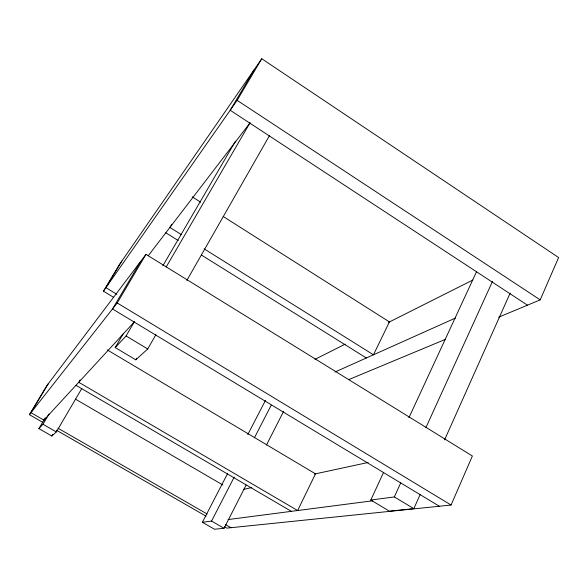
<?xml version="1.0" encoding="UTF-8"?>
<svg xmlns="http://www.w3.org/2000/svg" width="588" height="588" viewBox="0 0 588 588"><rect width="100%" height="100%" fill="white"/><g stroke="black" fill="none" stroke-linecap="round" stroke-linejoin="round"><path stroke-width="0.88" d="M224.454 526.752L226.843 528.127L451.07 505.041L472.37 456.009L145.978 254.369L46.717 385.794L29.4 414.665L42.931 422.441M498.69 317.167L540.203 299.88L558.6 257.537L261.756 58.749L119.268 264.791L103.444 291.178L113.631 297.344M383.486 472.62L370.785 500.043L389.425 511.163L413.842 508.642L420.214 494.39M444.565 439.897L510.119 293.184M370.785 500.043L394.335 496.933L400.803 482.733M425.903 427.616L492.472 281.454M408.888 417.774L476.625 271.516M227.607 473.546L202.375 522.284L214.539 529.251L224.087 528.267L246.107 485.019M266.467 445.035L283.497 411.578M202.375 522.284L211.562 521.071L234.237 477.015M254.391 437.854L271.193 405.22M247.791 434.554L265.453 400.435M123.517 333.264L115.189 347.552L135.769 359.827L147.735 348.963L155.916 334.631M186.822 280.476L269.524 135.541M135.769 359.827L136.681 358.232M162.847 265.798L235.479 141.186M115.189 347.552L126.089 335.976L134.387 321.702M166.198 266.981L250.106 122.649M45.283 417.818L38.889 428.593L51.832 436.009L52.758 434.429M51.832 436.009L56.338 431.923L81.798 388.492M79.218 381.494L80.13 379.936M171.74 224.337L169.917 227.438L181.567 234.73M140.694 261.366L112.506 308.965L439.346 506.246M254.398 69.391L230.195 110.257L527.487 305.179M29.4 414.665L117.218 302.967L145.978 254.369M103.444 291.178L237.14 100.335L261.756 58.749M38.889 428.593L42.983 424.249L49.061 413.989M48.495 383.435L30.966 412.673L44.46 420.435M121.914 260.962L105.913 287.657L116.872 294.309M148.249 255.721L249.826 123.127M43.916 420.126L134.182 322.048M314.94 359.349L345.215 344.149M388.572 322.371L472.84 280.042M335.057 371.998L455.531 318.02M348.787 379.591L445.337 339.386M243.755 489.312L251.811 487.577M314.455 474.06L368.154 462.477M227.99 519.579L372.755 500.778M57.947 428.196L207.145 514.008M225.395 524.511L230.952 527.701M56.47 430.225L206.138 516.227M42.983 424.249L56.338 431.923M211.562 521.071L224.087 528.267M75.44 399.127L222.837 484.982M78.755 382.274L297.631 510.538L315.491 473.84L107.369 349.948M75.962 385.302L291.369 511.347M126.089 335.976L147.735 348.963M394.335 496.933L413.842 508.642M117.218 302.967L451.07 505.041M165.809 232.797L178.245 240.566M201.566 255.119L366.339 357.982M204.095 248.827L373.439 354.799L389.44 321.93L223.139 216.443M192.195 196.818L200.706 202.213M237.14 100.335L540.203 299.88"/></g></svg>
